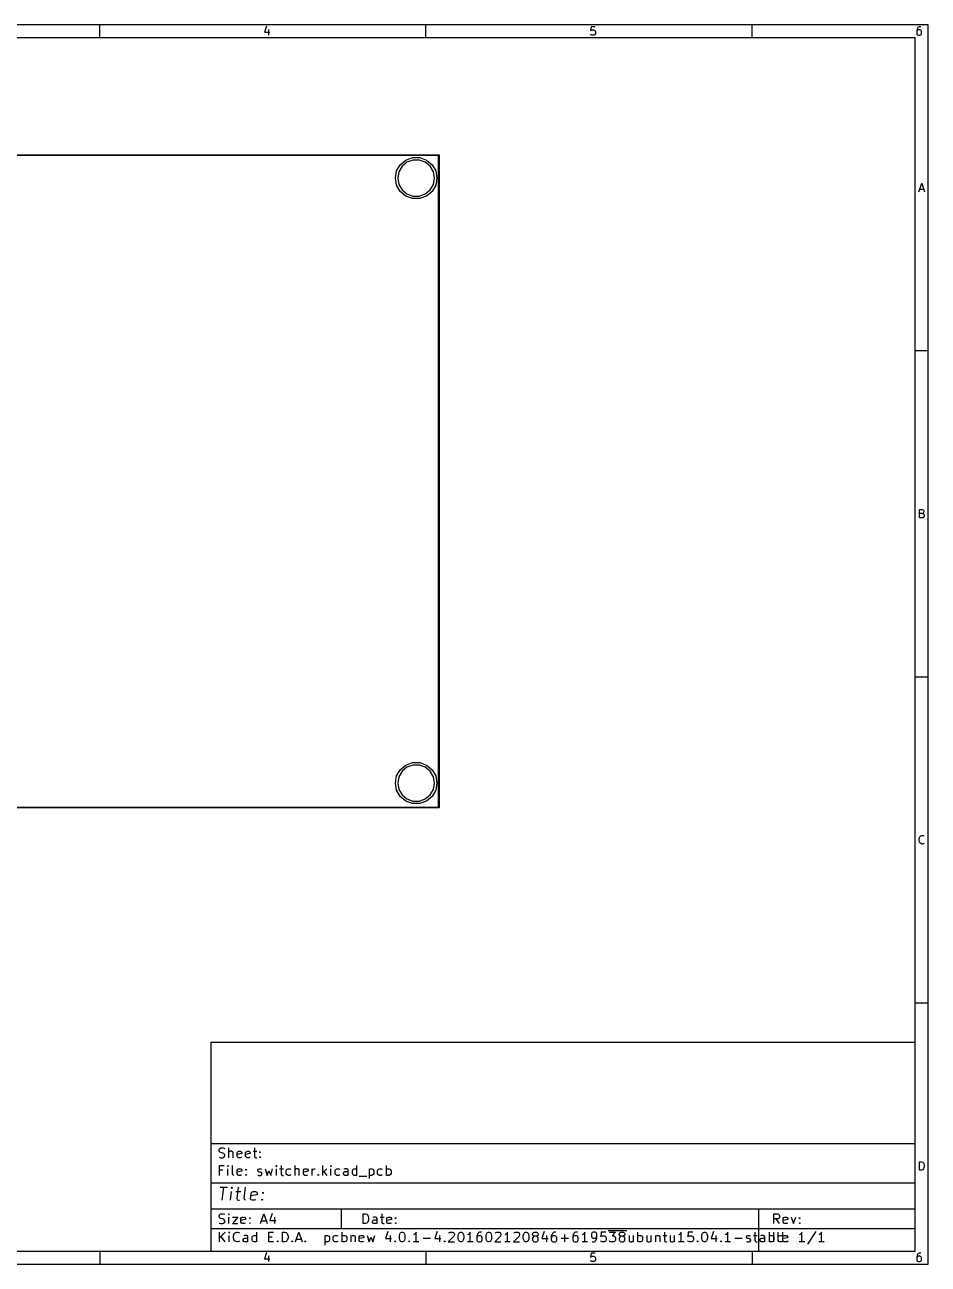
# Model space of a CAD drawing. Extents: x 10 to 287, y -200 to -10.
# Drawn here: x 148.5 to 287, y -200 to -10 of the extents above; entities that cross this region are included whole.
import ezdxf

# ---------------------------------------------------------------- set-up
doc = ezdxf.new("R2010")
doc.units = 0
doc.header["$MEASUREMENT"] = 0
doc.layers.add('BLACK', color=7, linetype='CONTINUOUS')

msp = doc.modelspace()

# ---------------------------------------------------------------- linework, layer by layer
at = {"layer": 'Black'}
for p, q in [((287.002, -10), (10, -10)), ((160, -12), (160, -10)), ((185.557, -10.2262), (185.248, -11.1548)), ((185.248, -11.1548), (186.052, -11.1548)), ((185.867, -10.7214), (185.867, -11.5881)), ((210, -12), (210, -10)), ((235.31, -10.2881), (235.248, -10.9071)), ((235.248, -10.9071), (235.31, -10.8452)), ((235.929, -10.2881), (235.31, -10.2881)), ((235.31, -10.8452), (235.433, -10.7833)), ((235.433, -10.7833), (235.743, -10.7833)), ((235.743, -10.7833), (235.867, -10.8452)), ((235.867, -10.8452), (235.929, -10.9071)), ((235.929, -10.9071), (235.99, -11.031)), ((235.99, -11.3405), (235.929, -11.4643)), ((235.99, -11.031), (235.99, -11.3405)), ((260, -12), (260, -10)), ((285.31, -10.5976), (285.248, -10.8452)), ((285.248, -10.8452), (285.248, -11.3405)), ((285.31, -10.9071), (285.248, -11.031)), ((285.248, -11.3405), (285.31, -11.4643)), ((285.433, -10.4119), (285.31, -10.5976)), ((285.371, -10.8452), (285.31, -10.9071)), ((285.495, -10.7833), (285.371, -10.8452)), ((285.495, -10.35), (285.433, -10.4119)), ((285.619, -10.2881), (285.495, -10.35)), ((285.743, -10.7833), (285.495, -10.7833)), ((285.867, -10.2881), (285.619, -10.2881)), ((285.867, -10.8452), (285.743, -10.7833)), ((285.929, -10.9071), (285.867, -10.8452)), ((285.99, -11.031), (285.929, -10.9071)), ((285.929, -11.4643), (285.99, -11.3405)), ((285.99, -11.3405), (285.99, -11.031)), ((287.002, -200.007), (287.002, -10)), ((285.002, -12), (12, -12)), ((235.31, -11.5262), (235.248, -11.4643)), ((235.433, -11.5881), (235.31, -11.5262)), ((235.743, -11.5881), (235.433, -11.5881)), ((235.867, -11.5262), (235.743, -11.5881)), ((235.929, -11.4643), (235.867, -11.5262)), ((285.002, -198.007), (285.002, -12)), ((285.31, -11.4643), (285.371, -11.5262)), ((285.371, -11.5262), (285.495, -11.5881)), ((285.495, -11.5881), (285.743, -11.5881)), ((285.743, -11.5881), (285.867, -11.5262)), ((285.867, -11.5262), (285.929, -11.4643)), ((74.5, -29.95), (212, -29.95)), ((211.95, -30.05), (74.55, -30.05)), ((206.905, -30.7369), (207.946, -30.358)), ((207.946, -30.358), (209.054, -30.358)), ((209.054, -30.358), (210.095, -30.7369)), ((211.95, -129.95), (211.95, -30.05)), ((212, -29.95), (212.004, -29.9508)), ((212.004, -29.9508), (212.009, -29.9508)), ((212.009, -29.9508), (212.013, -29.9523)), ((212.013, -29.9523), (212.017, -29.953)), ((212.017, -29.953), (212.021, -29.9552)), ((212.021, -29.9552), (212.025, -29.9567)), ((212.025, -29.9567), (212.028, -29.9595)), ((212.028, -29.9595), (212.032, -29.9617)), ((212.032, -29.9617), (212.035, -29.965)), ((212.035, -29.965), (212.038, -29.9679)), ((212.038, -29.9679), (212.04, -29.9716)), ((212.04, -29.9716), (212.043, -29.975)), ((212.043, -29.975), (212.045, -29.9791)), ((212.045, -29.9791), (212.047, -29.9829)), ((212.047, -29.9829), (212.048, -29.9872)), ((212.048, -29.9872), (212.049, -29.9913)), ((212.049, -29.9913), (212.049, -29.9957)), ((212.049, -29.9957), (212.05, -30)), ((212.05, -30), (212.05, -130)), ((205.502, -32.4088), (206.056, -31.4492)), ((206.348, -31.6941), (205.86, -32.5391)), ((206.056, -31.4492), (206.905, -30.7369)), ((207.095, -31.0669), (206.348, -31.6941)), ((208.012, -30.7332), (207.095, -31.0669)), ((208.988, -30.7332), (208.012, -30.7332)), ((209.905, -31.0669), (208.988, -30.7332)), ((210.652, -31.6941), (209.905, -31.0669)), ((210.095, -30.7369), (210.944, -31.4492)), ((211.14, -32.5391), (210.652, -31.6941)), ((210.944, -31.4492), (211.498, -32.4088)), ((205.309, -33.5), (205.502, -32.4088)), ((205.502, -34.5912), (205.309, -33.5)), ((205.86, -32.5391), (205.69, -33.5)), ((205.69, -33.5), (205.86, -34.4609)), ((211.309, -33.5), (211.14, -32.5391)), ((211.14, -34.4609), (211.309, -33.5)), ((211.498, -32.4088), (211.69, -33.5)), ((211.69, -33.5), (211.498, -34.5912)), ((206.056, -35.5508), (205.502, -34.5912)), ((205.86, -34.4609), (206.348, -35.3059)), ((206.905, -36.2631), (206.056, -35.5508)), ((206.348, -35.3059), (207.095, -35.9331)), ((207.095, -35.9331), (208.012, -36.2668)), ((208.988, -36.2668), (209.905, -35.9331)), ((209.905, -35.9331), (210.652, -35.3059)), ((210.944, -35.5508), (210.095, -36.2631)), ((210.652, -35.3059), (211.14, -34.4609)), ((211.498, -34.5912), (210.944, -35.5508)), ((285.569, -35.5881), (286.002, -34.2881)), ((285.693, -35.2167), (286.312, -35.2167)), ((286.002, -34.2881), (286.436, -35.5881)), ((207.946, -36.642), (206.905, -36.2631)), ((209.054, -36.642), (207.946, -36.642)), ((208.012, -36.2668), (208.988, -36.2668)), ((210.095, -36.2631), (209.054, -36.642)), ((287.002, -60), (285.002, -60)), ((285.662, -85.5881), (285.662, -84.2881)), ((285.662, -84.2881), (286.095, -84.2881)), ((286.095, -84.9071), (285.662, -84.9071)), ((286.095, -84.2881), (286.219, -84.35)), ((286.219, -84.8452), (286.095, -84.9071)), ((286.095, -84.9071), (286.281, -84.969)), ((286.219, -84.35), (286.281, -84.4119)), ((286.281, -84.7833), (286.219, -84.8452)), ((286.281, -84.4119), (286.343, -84.5357)), ((286.343, -84.6595), (286.281, -84.7833)), ((286.281, -84.969), (286.343, -85.031)), ((286.343, -85.4643), (286.281, -85.5262)), ((286.343, -84.5357), (286.343, -84.6595)), ((286.343, -85.031), (286.405, -85.1548)), ((286.405, -85.3405), (286.343, -85.4643)), ((286.405, -85.1548), (286.405, -85.3405)), ((286.157, -85.5881), (285.662, -85.5881)), ((286.281, -85.5262), (286.157, -85.5881)), ((287.002, -110), (285.002, -110)), ((206.056, -124.199), (206.905, -123.487)), ((206.905, -123.487), (207.946, -123.108)), ((208.012, -123.483), (207.095, -123.817)), ((207.946, -123.108), (209.054, -123.108)), ((208.988, -123.483), (208.012, -123.483)), ((209.905, -123.817), (208.988, -123.483)), ((209.054, -123.108), (210.095, -123.487)), ((210.095, -123.487), (210.944, -124.199)), ((205.309, -126.25), (205.502, -125.159)), ((205.502, -125.159), (206.056, -124.199)), ((205.86, -125.289), (205.69, -126.25)), ((206.348, -124.444), (205.86, -125.289)), ((207.095, -123.817), (206.348, -124.444)), ((210.652, -124.444), (209.905, -123.817)), ((211.14, -125.289), (210.652, -124.444)), ((210.944, -124.199), (211.498, -125.159)), ((211.309, -126.25), (211.14, -125.289)), ((211.498, -125.159), (211.69, -126.25)), ((205.502, -127.341), (205.309, -126.25)), ((205.69, -126.25), (205.86, -127.211)), ((205.86, -127.211), (206.348, -128.056)), ((210.652, -128.056), (211.14, -127.211)), ((211.14, -127.211), (211.309, -126.25)), ((211.69, -126.25), (211.498, -127.341)), ((206.056, -128.301), (205.502, -127.341)), ((206.905, -129.013), (206.056, -128.301)), ((206.348, -128.056), (207.095, -128.683)), ((207.946, -129.392), (206.905, -129.013)), ((207.095, -128.683), (208.012, -129.017)), ((208.012, -129.017), (208.988, -129.017)), ((208.988, -129.017), (209.905, -128.683)), ((210.095, -129.013), (209.054, -129.392)), ((209.905, -128.683), (210.652, -128.056)), ((210.944, -128.301), (210.095, -129.013)), ((211.498, -127.341), (210.944, -128.301)), ((212, -130.05), (74.5, -130.05)), ((74.55, -129.95), (211.95, -129.95)), ((209.054, -129.392), (207.946, -129.392)), ((212.004, -130.049), (212, -130.05)), ((212.009, -130.049), (212.004, -130.049)), ((212.013, -130.048), (212.009, -130.049)), ((212.017, -130.047), (212.013, -130.048)), ((212.021, -130.045), (212.017, -130.047)), ((212.025, -130.043), (212.021, -130.045)), ((212.028, -130.04), (212.025, -130.043)), ((212.032, -130.038), (212.028, -130.04)), ((212.035, -130.035), (212.032, -130.038)), ((212.038, -130.032), (212.035, -130.035)), ((212.04, -130.028), (212.038, -130.032)), ((212.043, -130.025), (212.04, -130.028)), ((212.045, -130.021), (212.043, -130.025)), ((212.047, -130.017), (212.045, -130.021)), ((212.048, -130.013), (212.047, -130.017)), ((212.049, -130.009), (212.048, -130.013)), ((212.05, -130), (212.049, -130.004)), ((212.049, -130.004), (212.049, -130.009)), ((285.6, -134.845), (285.662, -134.598)), ((285.6, -135.031), (285.6, -134.845)), ((285.662, -134.598), (285.724, -134.474)), ((285.724, -134.474), (285.847, -134.35)), ((285.847, -134.35), (286.033, -134.288)), ((286.033, -134.288), (286.157, -134.288)), ((286.157, -134.288), (286.343, -134.35)), ((286.343, -134.35), (286.405, -134.412)), ((285.662, -135.279), (285.6, -135.031)), ((285.724, -135.402), (285.662, -135.279)), ((285.847, -135.526), (285.724, -135.402)), ((286.033, -135.588), (285.847, -135.526)), ((286.157, -135.588), (286.033, -135.588)), ((286.343, -135.526), (286.157, -135.588)), ((286.405, -135.464), (286.343, -135.526)), ((287.002, -160), (285.002, -160)), ((177.002, -166.007), (177.002, -198.007)), ((285.002, -166.007), (177.002, -166.007)), ((285.002, -198.007), (285.002, -166.007)), ((177.002, -181.507), (285.002, -181.507)), ((178.288, -182.471), (178.359, -182.329)), ((178.359, -182.329), (178.431, -182.257)), ((178.431, -182.257), (178.574, -182.186)), ((178.574, -182.186), (178.931, -182.186)), ((178.931, -182.186), (179.145, -182.257)), ((179.788, -183.686), (179.788, -182.186)), ((183.716, -182.186), (183.716, -183.471)), ((178.288, -182.614), (178.288, -182.471)), ((178.359, -182.757), (178.288, -182.614)), ((178.288, -183.614), (178.502, -183.686)), ((178.431, -182.829), (178.359, -182.757)), ((178.574, -182.9), (178.431, -182.829)), ((178.502, -183.686), (178.859, -183.686)), ((178.859, -182.971), (178.574, -182.9)), ((179.002, -183.043), (178.859, -182.971)), ((178.859, -183.686), (179.002, -183.614)), ((179.074, -183.114), (179.002, -183.043)), ((179.002, -183.614), (179.074, -183.543)), ((179.145, -183.257), (179.074, -183.114)), ((179.074, -183.543), (179.145, -183.4)), ((179.145, -183.4), (179.145, -183.257)), ((179.859, -182.757), (179.788, -182.829)), ((180.002, -182.686), (179.859, -182.757)), ((180.216, -182.686), (180.002, -182.686)), ((180.359, -182.757), (180.216, -182.686)), ((180.431, -182.9), (180.359, -182.757)), ((180.431, -183.686), (180.431, -182.9)), ((181.074, -182.9), (181.145, -182.757)), ((181.074, -183.471), (181.074, -182.9)), ((181.788, -183.043), (181.074, -183.186)), ((181.145, -183.614), (181.074, -183.471)), ((181.145, -182.757), (181.288, -182.686)), ((181.288, -183.686), (181.145, -183.614)), ((181.288, -182.686), (181.574, -182.686)), ((181.574, -183.686), (181.288, -183.686)), ((181.574, -182.686), (181.716, -182.757)), ((181.716, -183.614), (181.574, -183.686)), ((181.716, -182.757), (181.788, -182.9)), ((181.788, -182.9), (181.788, -183.043)), ((182.359, -182.9), (182.431, -182.757)), ((182.359, -183.471), (182.359, -182.9)), ((183.074, -183.043), (182.359, -183.186)), ((182.431, -183.614), (182.359, -183.471)), ((182.431, -182.757), (182.574, -182.686)), ((182.574, -183.686), (182.431, -183.614)), ((182.574, -182.686), (182.859, -182.686)), ((182.859, -183.686), (182.574, -183.686)), ((182.859, -182.686), (183.002, -182.757)), ((183.002, -183.614), (182.859, -183.686)), ((183.002, -182.757), (183.074, -182.9)), ((183.074, -182.9), (183.074, -183.043)), ((183.502, -182.686), (184.074, -182.686)), ((183.716, -183.471), (183.788, -183.614)), ((183.788, -183.614), (183.931, -183.686)), ((183.931, -183.686), (184.074, -183.686)), ((184.502, -182.829), (184.574, -182.757)), ((184.574, -182.9), (184.502, -182.829)), ((184.502, -183.614), (184.574, -183.543)), ((184.574, -183.686), (184.502, -183.614)), ((184.574, -182.757), (184.645, -182.829)), ((184.574, -182.757), (184.574, -182.9)), ((184.645, -182.829), (184.574, -182.9)), ((184.574, -183.543), (184.645, -183.614)), ((184.574, -183.543), (184.574, -183.686)), ((184.645, -183.614), (184.574, -183.686)), ((285.662, -185.588), (285.662, -184.288)), ((285.662, -184.288), (285.971, -184.288)), ((285.971, -184.288), (286.157, -184.35)), ((178.359, -186.386), (178.359, -184.886)), ((178.359, -184.886), (179.074, -184.886)), ((178.859, -185.6), (178.359, -185.6)), ((179.645, -184.886), (179.574, -184.957)), ((179.574, -184.957), (179.645, -185.029)), ((179.716, -184.957), (179.645, -184.886)), ((179.645, -184.886), (179.645, -185.029)), ((179.645, -185.029), (179.716, -184.957)), ((179.645, -186.386), (179.645, -185.386)), ((180.359, -186.171), (180.359, -184.886)), ((180.431, -186.314), (180.359, -186.171)), ((181.074, -185.6), (181.145, -185.457)), ((181.074, -186.171), (181.074, -185.6)), ((181.788, -185.743), (181.074, -185.886)), ((181.145, -186.314), (181.074, -186.171)), ((181.145, -185.457), (181.288, -185.386)), ((181.288, -185.386), (181.574, -185.386)), ((181.574, -185.386), (181.716, -185.457)), ((181.716, -185.457), (181.788, -185.6)), ((181.788, -185.6), (181.788, -185.743)), ((182.359, -185.529), (182.431, -185.457)), ((182.431, -185.6), (182.359, -185.529)), ((182.431, -185.457), (182.502, -185.529)), ((182.431, -185.457), (182.431, -185.6)), ((182.502, -185.529), (182.431, -185.6)), ((184.216, -185.6), (184.288, -185.457)), ((184.216, -185.671), (184.216, -185.6)), ((184.288, -185.814), (184.216, -185.671)), ((184.288, -185.457), (184.431, -185.386)), ((184.431, -185.886), (184.288, -185.814)), ((184.431, -185.386), (184.645, -185.386)), ((184.645, -185.886), (184.431, -185.886)), ((184.645, -185.386), (184.788, -185.457)), ((184.788, -185.957), (184.645, -185.886)), ((184.859, -186.1), (184.788, -185.957)), ((184.788, -186.314), (184.859, -186.171)), ((184.859, -186.171), (184.859, -186.1)), ((185.359, -185.386), (185.645, -186.386)), ((185.645, -186.386), (185.931, -185.671)), ((185.931, -185.671), (186.216, -186.386)), ((186.216, -186.386), (186.502, -185.386)), ((187.074, -184.886), (187.002, -184.957)), ((187.002, -184.957), (187.074, -185.029)), ((187.145, -184.957), (187.074, -184.886)), ((187.074, -184.886), (187.074, -185.029)), ((187.074, -185.029), (187.145, -184.957)), ((187.074, -186.386), (187.074, -185.386)), ((187.574, -185.386), (188.145, -185.386)), ((187.788, -184.886), (187.788, -186.171)), ((187.788, -186.171), (187.859, -186.314)), ((188.574, -185.671), (188.645, -185.529)), ((188.574, -186.1), (188.574, -185.671)), ((188.645, -186.243), (188.574, -186.1)), ((188.645, -185.529), (188.716, -185.457)), ((188.716, -185.457), (188.859, -185.386)), ((188.859, -185.386), (189.145, -185.386)), ((189.145, -185.386), (189.288, -185.457)), ((189.931, -186.386), (189.931, -184.886)), ((190.002, -185.457), (189.931, -185.529)), ((190.145, -185.386), (190.002, -185.457)), ((190.359, -185.386), (190.145, -185.386)), ((190.502, -185.457), (190.359, -185.386)), ((190.574, -185.6), (190.502, -185.457)), ((190.574, -186.386), (190.574, -185.6)), ((191.216, -185.6), (191.288, -185.457)), ((191.216, -186.171), (191.216, -185.6)), ((191.931, -185.743), (191.216, -185.886)), ((191.288, -186.314), (191.216, -186.171)), ((191.288, -185.457), (191.431, -185.386)), ((191.431, -185.386), (191.716, -185.386)), ((191.716, -185.386), (191.859, -185.457)), ((191.859, -185.457), (191.931, -185.6)), ((191.931, -185.6), (191.931, -185.743)), ((192.574, -186.386), (192.574, -185.386)), ((192.574, -185.671), (192.645, -185.529)), ((192.645, -185.529), (192.716, -185.457)), ((192.716, -185.457), (192.859, -185.386)), ((192.859, -185.386), (193.002, -185.386)), ((194.216, -186.386), (194.216, -184.886)), ((194.788, -185.386), (194.216, -185.957)), ((194.359, -185.814), (194.788, -186.386)), ((195.431, -184.886), (195.359, -184.957)), ((195.359, -184.957), (195.431, -185.029)), ((195.502, -184.957), (195.431, -184.886)), ((195.431, -184.886), (195.431, -185.029)), ((195.431, -185.029), (195.502, -184.957)), ((195.431, -186.386), (195.431, -185.386)), ((196.074, -185.671), (196.145, -185.529)), ((196.074, -186.1), (196.074, -185.671)), ((196.145, -186.243), (196.074, -186.1)), ((196.145, -185.529), (196.216, -185.457)), ((196.216, -185.457), (196.359, -185.386)), ((196.359, -185.386), (196.645, -185.386)), ((196.645, -185.386), (196.788, -185.457)), ((197.359, -186.029), (197.431, -185.886)), ((197.359, -186.171), (197.359, -186.029)), ((197.431, -186.314), (197.359, -186.171)), ((197.574, -185.386), (197.431, -185.457)), ((197.431, -185.886), (197.574, -185.814)), ((197.859, -185.386), (197.574, -185.386)), ((197.574, -185.814), (197.931, -185.814)), ((198.002, -185.457), (197.859, -185.386)), ((197.931, -185.814), (198.074, -185.743)), ((198.074, -185.6), (198.002, -185.457)), ((198.074, -186.386), (198.074, -185.6)), ((198.716, -185.671), (198.788, -185.529)), ((198.716, -186.1), (198.716, -185.671)), ((198.788, -186.243), (198.716, -186.1)), ((198.788, -185.529), (198.859, -185.457)), ((198.859, -185.457), (199.002, -185.386)), ((199.002, -185.386), (199.288, -185.386)), ((199.288, -185.386), (199.431, -185.457)), ((199.431, -186.386), (199.431, -184.886)), ((201.288, -185.386), (201.288, -186.886)), ((201.288, -185.457), (201.431, -185.386)), ((201.431, -185.386), (201.716, -185.386)), ((201.716, -185.386), (201.859, -185.457)), ((201.859, -185.457), (201.931, -185.529)), ((201.931, -185.529), (202.002, -185.671)), ((202.002, -186.1), (201.931, -186.243)), ((202.002, -185.671), (202.002, -186.1)), ((202.574, -185.671), (202.645, -185.529)), ((202.574, -186.1), (202.574, -185.671)), ((202.645, -186.243), (202.574, -186.1)), ((202.645, -185.529), (202.716, -185.457)), ((202.716, -185.457), (202.859, -185.386)), ((202.859, -185.386), (203.145, -185.386)), ((203.145, -185.386), (203.288, -185.457)), ((203.931, -186.386), (203.931, -184.886)), ((203.931, -185.457), (204.074, -185.386)), ((204.074, -185.386), (204.359, -185.386)), ((204.359, -185.386), (204.502, -185.457)), ((204.502, -185.457), (204.574, -185.529)), ((204.574, -185.529), (204.645, -185.671)), ((204.645, -186.1), (204.574, -186.243)), ((204.645, -185.671), (204.645, -186.1)), ((285.971, -185.588), (285.662, -185.588)), ((286.157, -185.526), (285.971, -185.588)), ((286.157, -184.35), (286.281, -184.474)), ((286.281, -185.402), (286.157, -185.526)), ((286.281, -184.474), (286.343, -184.598)), ((286.343, -185.279), (286.281, -185.402)), ((286.343, -184.598), (286.405, -184.845)), ((286.405, -185.031), (286.343, -185.279)), ((286.405, -184.845), (286.405, -185.031)), ((177.002, -187.507), (285.002, -187.507)), ((180.574, -186.386), (180.431, -186.314)), ((181.288, -186.386), (181.145, -186.314)), ((181.574, -186.386), (181.288, -186.386)), ((181.716, -186.314), (181.574, -186.386)), ((182.359, -186.314), (182.431, -186.243)), ((182.431, -186.386), (182.359, -186.314)), ((182.431, -186.243), (182.502, -186.314)), ((182.431, -186.243), (182.431, -186.386)), ((182.502, -186.314), (182.431, -186.386)), ((184.216, -186.314), (184.359, -186.386)), ((184.359, -186.386), (184.645, -186.386)), ((184.645, -186.386), (184.788, -186.314)), ((187.859, -186.314), (188.002, -186.386)), ((188.002, -186.386), (188.145, -186.386)), ((188.716, -186.314), (188.645, -186.243)), ((188.859, -186.386), (188.716, -186.314)), ((189.145, -186.386), (188.859, -186.386)), ((189.288, -186.314), (189.145, -186.386)), ((191.431, -186.386), (191.288, -186.314)), ((191.716, -186.386), (191.431, -186.386)), ((191.859, -186.314), (191.716, -186.386)), ((193.431, -186.314), (193.502, -186.243)), ((193.502, -186.386), (193.431, -186.314)), ((193.502, -186.243), (193.574, -186.314)), ((193.502, -186.243), (193.502, -186.386)), ((193.574, -186.314), (193.502, -186.386)), ((196.216, -186.314), (196.145, -186.243)), ((196.359, -186.386), (196.216, -186.314)), ((196.645, -186.386), (196.359, -186.386)), ((196.788, -186.314), (196.645, -186.386)), ((197.574, -186.386), (197.431, -186.314)), ((197.931, -186.386), (197.574, -186.386)), ((198.074, -186.314), (197.931, -186.386)), ((198.859, -186.314), (198.788, -186.243)), ((199.002, -186.386), (198.859, -186.314)), ((199.288, -186.386), (199.002, -186.386)), ((199.431, -186.314), (199.288, -186.386)), ((199.788, -186.529), (200.931, -186.529)), ((201.431, -186.386), (201.288, -186.314)), ((201.716, -186.386), (201.431, -186.386)), ((201.859, -186.314), (201.716, -186.386)), ((201.931, -186.243), (201.859, -186.314)), ((202.716, -186.314), (202.645, -186.243)), ((202.859, -186.386), (202.716, -186.314)), ((203.145, -186.386), (202.859, -186.386)), ((203.288, -186.314), (203.145, -186.386)), ((204.074, -186.386), (203.931, -186.314)), ((204.359, -186.386), (204.074, -186.386)), ((204.502, -186.314), (204.359, -186.386)), ((204.574, -186.243), (204.502, -186.314)), ((178.455, -188.212), (179.597, -188.212)), ((178.776, -190.212), (179.026, -188.212)), ((180.014, -190.212), (180.181, -188.879)), ((180.264, -188.212), (180.157, -188.307)), ((180.157, -188.307), (180.24, -188.402)), ((180.264, -188.212), (180.24, -188.402)), ((180.24, -188.402), (180.347, -188.307)), ((180.347, -188.307), (180.264, -188.212)), ((180.847, -188.879), (181.609, -188.879)), ((181.216, -188.212), (181.002, -189.926)), ((181.002, -189.926), (181.074, -190.117)), ((182.145, -189.926), (182.359, -188.212)), ((182.216, -190.117), (182.145, -189.926)), ((183.097, -189.926), (183.193, -189.164)), ((183.169, -190.117), (183.097, -189.926)), ((184.121, -189.355), (183.145, -189.545)), ((183.193, -189.164), (183.312, -188.974)), ((183.312, -188.974), (183.514, -188.879)), ((183.514, -188.879), (183.895, -188.879)), ((183.895, -188.879), (184.074, -188.974)), ((184.074, -188.974), (184.145, -189.164)), ((184.145, -189.164), (184.121, -189.355)), ((184.919, -189.069), (185.026, -188.974)), ((185.002, -189.164), (184.919, -189.069)), ((185.026, -188.974), (185.002, -189.164)), ((185.109, -189.069), (185.002, -189.164)), ((185.026, -188.974), (185.109, -189.069)), ((177.002, -191.507), (285.002, -191.507)), ((181.074, -190.117), (181.252, -190.212)), ((181.252, -190.212), (181.443, -190.212)), ((182.395, -190.212), (182.216, -190.117)), ((183.347, -190.212), (183.169, -190.117)), ((183.728, -190.212), (183.347, -190.212)), ((183.931, -190.117), (183.728, -190.212)), ((184.788, -190.117), (184.895, -190.021)), ((184.871, -190.212), (184.788, -190.117)), ((184.895, -190.021), (184.871, -190.212)), ((184.978, -190.117), (184.871, -190.212)), ((184.895, -190.021), (184.978, -190.117)), ((197.002, -191.507), (197.002, -194.507)), ((261.002, -191.507), (261.002, -198.007)), ((178.288, -192.571), (178.359, -192.429)), ((178.288, -192.714), (178.288, -192.571)), ((178.359, -192.857), (178.288, -192.714)), ((178.288, -193.714), (178.502, -193.786)), ((178.359, -192.429), (178.431, -192.357)), ((178.431, -192.929), (178.359, -192.857)), ((178.431, -192.357), (178.574, -192.286)), ((178.574, -193), (178.431, -192.929)), ((178.502, -193.786), (178.859, -193.786)), ((178.574, -192.286), (178.931, -192.286)), ((178.859, -193.071), (178.574, -193)), ((179.002, -193.143), (178.859, -193.071)), ((178.859, -193.786), (179.002, -193.714)), ((178.931, -192.286), (179.145, -192.357)), ((179.074, -193.214), (179.002, -193.143)), ((179.002, -193.714), (179.074, -193.643)), ((179.145, -193.357), (179.074, -193.214)), ((179.074, -193.643), (179.145, -193.5)), ((179.145, -193.5), (179.145, -193.357)), ((179.788, -192.286), (179.716, -192.357)), ((179.716, -192.357), (179.788, -192.429)), ((179.859, -192.357), (179.788, -192.286)), ((179.788, -192.286), (179.788, -192.429)), ((179.788, -192.429), (179.859, -192.357)), ((179.788, -193.786), (179.788, -192.786)), ((180.359, -192.786), (181.145, -192.786)), ((181.145, -192.786), (180.359, -193.786)), ((180.359, -193.786), (181.145, -193.786)), ((181.645, -193), (181.716, -192.857)), ((181.645, -193.571), (181.645, -193)), ((182.359, -193.143), (181.645, -193.286)), ((181.716, -193.714), (181.645, -193.571)), ((181.716, -192.857), (181.859, -192.786)), ((181.859, -193.786), (181.716, -193.714)), ((181.859, -192.786), (182.145, -192.786)), ((182.145, -193.786), (181.859, -193.786)), ((182.145, -192.786), (182.288, -192.857)), ((182.288, -193.714), (182.145, -193.786)), ((182.288, -192.857), (182.359, -193)), ((182.359, -193), (182.359, -193.143)), ((182.931, -192.929), (183.002, -192.857)), ((183.002, -193), (182.931, -192.929)), ((182.931, -193.714), (183.002, -193.643)), ((183.002, -193.786), (182.931, -193.714)), ((183.002, -192.857), (183.074, -192.929)), ((183.002, -192.857), (183.002, -193)), ((183.074, -192.929), (183.002, -193)), ((183.002, -193.643), (183.074, -193.714)), ((183.002, -193.643), (183.002, -193.786)), ((183.074, -193.714), (183.002, -193.786)), ((184.645, -193.786), (185.145, -192.286)), ((184.788, -193.357), (185.502, -193.357)), ((185.145, -192.286), (185.645, -193.786)), ((186.431, -192.214), (186.074, -193.286)), ((186.074, -193.286), (187.002, -193.286)), ((186.788, -192.786), (186.788, -193.786)), ((200.359, -193.786), (200.359, -192.286)), ((200.359, -192.286), (200.716, -192.286)), ((200.716, -193.786), (200.359, -193.786)), ((200.716, -192.286), (200.931, -192.357)), ((200.931, -193.714), (200.716, -193.786)), ((200.931, -192.357), (201.074, -192.5)), ((201.074, -193.571), (200.931, -193.714)), ((201.074, -192.5), (201.145, -192.643)), ((201.145, -193.429), (201.074, -193.571)), ((201.145, -192.643), (201.216, -192.929)), ((201.216, -193.143), (201.145, -193.429)), ((201.216, -192.929), (201.216, -193.143)), ((201.788, -193.429), (201.859, -193.286)), ((201.788, -193.571), (201.788, -193.429)), ((201.859, -193.714), (201.788, -193.571)), ((202.002, -192.786), (201.859, -192.857)), ((201.859, -193.286), (202.002, -193.214)), ((202.002, -193.786), (201.859, -193.714)), ((202.288, -192.786), (202.002, -192.786)), ((202.002, -193.214), (202.359, -193.214)), ((202.359, -193.786), (202.002, -193.786)), ((202.431, -192.857), (202.288, -192.786)), ((202.359, -193.214), (202.502, -193.143)), ((202.502, -193.714), (202.359, -193.786)), ((202.502, -193), (202.431, -192.857)), ((202.502, -193.786), (202.502, -193)), ((203.002, -192.786), (203.574, -192.786)), ((203.216, -192.286), (203.216, -193.571)), ((203.216, -193.571), (203.288, -193.714)), ((203.288, -193.714), (203.431, -193.786)), ((203.431, -193.786), (203.574, -193.786)), ((204.002, -193), (204.074, -192.857)), ((204.002, -193.571), (204.002, -193)), ((204.716, -193.143), (204.002, -193.286)), ((204.074, -193.714), (204.002, -193.571)), ((204.074, -192.857), (204.216, -192.786)), ((204.216, -193.786), (204.074, -193.714)), ((204.216, -192.786), (204.502, -192.786)), ((204.502, -193.786), (204.216, -193.786)), ((204.502, -192.786), (204.645, -192.857)), ((204.645, -193.714), (204.502, -193.786)), ((204.645, -192.857), (204.716, -193)), ((204.716, -193), (204.716, -193.143)), ((205.288, -192.929), (205.359, -192.857)), ((205.359, -193), (205.288, -192.929)), ((205.288, -193.714), (205.359, -193.643)), ((205.359, -193.786), (205.288, -193.714)), ((205.359, -192.857), (205.431, -192.929)), ((205.359, -192.857), (205.359, -193)), ((205.431, -192.929), (205.359, -193)), ((205.359, -193.643), (205.431, -193.714)), ((205.359, -193.643), (205.359, -193.786)), ((205.431, -193.714), (205.359, -193.786)), ((263.359, -193.786), (263.359, -192.286)), ((263.359, -192.286), (263.931, -192.286)), ((263.931, -193.071), (263.359, -193.071)), ((264.216, -193.786), (263.716, -193.071)), ((263.931, -192.286), (264.074, -192.357)), ((264.074, -193), (263.931, -193.071)), ((264.074, -192.357), (264.145, -192.429)), ((264.145, -192.929), (264.074, -193)), ((264.145, -192.429), (264.216, -192.571)), ((264.216, -192.786), (264.145, -192.929)), ((264.216, -192.571), (264.216, -192.786)), ((264.788, -193), (264.859, -192.857)), ((264.788, -193.571), (264.788, -193)), ((265.502, -193.143), (264.788, -193.286)), ((264.859, -193.714), (264.788, -193.571)), ((264.859, -192.857), (265.002, -192.786)), ((265.002, -193.786), (264.859, -193.714)), ((265.002, -192.786), (265.288, -192.786)), ((265.288, -193.786), (265.002, -193.786)), ((265.288, -192.786), (265.431, -192.857)), ((265.431, -193.714), (265.288, -193.786)), ((265.431, -192.857), (265.502, -193)), ((265.502, -193), (265.502, -193.143)), ((266.002, -192.786), (266.359, -193.786)), ((266.359, -193.786), (266.716, -192.786)), ((267.216, -192.929), (267.288, -192.857)), ((267.288, -193), (267.216, -192.929)), ((267.216, -193.714), (267.288, -193.643)), ((267.288, -193.786), (267.216, -193.714)), ((267.288, -192.857), (267.359, -192.929)), ((267.288, -192.857), (267.288, -193)), ((267.359, -192.929), (267.288, -193)), ((267.288, -193.643), (267.359, -193.714)), ((267.288, -193.643), (267.288, -193.786)), ((267.359, -193.714), (267.288, -193.786)), ((177.002, -194.507), (285.002, -194.507)), ((178.359, -196.586), (178.359, -195.086)), ((179.216, -195.086), (178.359, -195.943)), ((179.859, -195.086), (179.788, -195.157)), ((179.788, -195.157), (179.859, -195.229)), ((179.931, -195.157), (179.859, -195.086)), ((179.859, -195.086), (179.859, -195.229)), ((179.859, -195.229), (179.931, -195.157)), ((179.859, -196.586), (179.859, -195.586)), ((180.502, -195.729), (180.574, -195.443)), ((180.574, -195.443), (180.645, -195.3)), ((180.645, -195.3), (180.788, -195.157)), ((180.788, -195.157), (181.002, -195.086)), ((181.002, -195.086), (181.145, -195.086)), ((181.145, -195.086), (181.359, -195.157)), ((181.359, -195.157), (181.431, -195.229)), ((182.216, -195.586), (182.074, -195.657)), ((182.502, -195.586), (182.216, -195.586)), ((182.645, -195.657), (182.502, -195.586)), ((182.716, -195.8), (182.645, -195.657)), ((183.431, -195.729), (183.502, -195.657)), ((183.502, -195.657), (183.645, -195.586)), ((183.645, -195.586), (183.931, -195.586)), ((183.931, -195.586), (184.074, -195.657)), ((184.074, -196.586), (184.074, -195.086)), ((185.931, -196.586), (185.931, -195.086)), ((185.931, -195.086), (186.645, -195.086)), ((188.002, -196.586), (188.002, -195.086)), ((188.002, -195.086), (188.359, -195.086)), ((188.359, -195.086), (188.574, -195.157)), ((188.574, -195.157), (188.716, -195.3)), ((188.716, -195.3), (188.788, -195.443)), ((188.788, -195.443), (188.859, -195.729)), ((190.002, -196.586), (190.502, -195.086)), ((190.502, -195.086), (191.002, -196.586)), ((194.502, -195.586), (194.502, -197.086)), ((194.502, -195.657), (194.645, -195.586)), ((194.645, -195.586), (194.931, -195.586)), ((194.931, -195.586), (195.074, -195.657)), ((195.074, -195.657), (195.145, -195.729)), ((195.859, -195.729), (195.931, -195.657)), ((195.931, -195.657), (196.074, -195.586)), ((196.074, -195.586), (196.359, -195.586)), ((196.359, -195.586), (196.502, -195.657)), ((197.145, -196.586), (197.145, -195.086)), ((197.145, -195.657), (197.288, -195.586)), ((197.288, -195.586), (197.574, -195.586)), ((197.574, -195.586), (197.716, -195.657)), ((197.716, -195.657), (197.788, -195.729)), ((198.502, -195.586), (198.502, -196.586)), ((198.502, -195.729), (198.574, -195.657)), ((198.574, -195.657), (198.716, -195.586)), ((198.716, -195.586), (198.931, -195.586)), ((198.931, -195.586), (199.074, -195.657)), ((199.074, -195.657), (199.145, -195.8)), ((199.788, -195.8), (199.859, -195.657)), ((199.859, -195.657), (200.002, -195.586)), ((200.002, -195.586), (200.288, -195.586)), ((200.288, -195.586), (200.431, -195.657)), ((200.431, -195.657), (200.502, -195.8)), ((201.002, -195.586), (201.288, -196.586)), ((201.859, -196.586), (202.145, -195.586)), ((204.145, -195.014), (203.788, -196.086)), ((204.502, -195.586), (204.502, -196.586)), ((205.931, -195.657), (206.002, -195.371)), ((205.931, -196.014), (205.931, -195.657)), ((206.002, -195.371), (206.074, -195.229)), ((206.074, -195.229), (206.145, -195.157)), ((206.145, -195.157), (206.288, -195.086)), ((206.288, -195.086), (206.431, -195.086)), ((206.431, -195.086), (206.574, -195.157)), ((206.574, -195.157), (206.645, -195.229)), ((206.645, -195.229), (206.716, -195.371)), ((206.716, -195.371), (206.788, -195.657)), ((206.788, -195.657), (206.788, -196.014)), ((208.216, -195.443), (208.074, -195.514)), ((208.359, -195.3), (208.216, -195.443)), ((208.502, -195.086), (208.359, -195.3)), ((208.502, -196.586), (208.502, -195.086)), ((211.716, -195.014), (211.359, -196.086)), ((212.074, -195.586), (212.074, -196.586)), ((213.502, -195.229), (213.574, -195.157)), ((213.574, -195.157), (213.716, -195.086)), ((213.716, -195.086), (214.074, -195.086)), ((214.074, -195.086), (214.216, -195.157)), ((214.216, -195.157), (214.288, -195.229)), ((214.288, -195.229), (214.359, -195.371)), ((214.359, -195.514), (214.288, -195.729)), ((214.359, -195.371), (214.359, -195.514)), ((214.931, -195.657), (215.002, -195.371)), ((214.931, -196.014), (214.931, -195.657)), ((215.002, -195.371), (215.074, -195.229)), ((215.074, -195.229), (215.145, -195.157)), ((215.145, -195.157), (215.288, -195.086)), ((215.288, -195.086), (215.431, -195.086)), ((215.431, -195.086), (215.574, -195.157)), ((215.574, -195.157), (215.645, -195.229)), ((215.645, -195.229), (215.716, -195.371)), ((215.716, -195.371), (215.788, -195.657)), ((215.788, -195.657), (215.788, -196.014)), ((216.502, -195.443), (216.359, -195.514)), ((216.645, -195.3), (216.502, -195.443)), ((216.788, -195.086), (216.645, -195.3)), ((216.788, -196.586), (216.788, -195.086)), ((217.859, -195.443), (217.788, -195.729)), ((218.002, -195.229), (217.859, -195.443)), ((218.074, -195.657), (217.931, -195.729)), ((218.074, -195.157), (218.002, -195.229)), ((218.216, -195.086), (218.074, -195.157)), ((218.359, -195.657), (218.074, -195.657)), ((218.502, -195.086), (218.216, -195.086)), ((218.502, -195.729), (218.359, -195.657)), ((219.216, -195.657), (219.288, -195.371)), ((219.216, -196.014), (219.216, -195.657)), ((219.288, -195.371), (219.359, -195.229)), ((219.359, -195.229), (219.431, -195.157)), ((219.431, -195.157), (219.574, -195.086)), ((219.574, -195.086), (219.716, -195.086)), ((219.716, -195.086), (219.859, -195.157)), ((219.859, -195.157), (219.931, -195.229)), ((219.931, -195.229), (220.002, -195.371)), ((220.002, -195.371), (220.074, -195.657)), ((220.074, -195.657), (220.074, -196.014)), ((220.645, -195.229), (220.716, -195.157)), ((220.716, -195.157), (220.859, -195.086)), ((220.859, -195.086), (221.216, -195.086)), ((221.216, -195.086), (221.359, -195.157)), ((221.359, -195.157), (221.431, -195.229)), ((221.431, -195.229), (221.502, -195.371)), ((221.502, -195.514), (221.431, -195.729)), ((221.502, -195.371), (221.502, -195.514)), ((222.216, -195.443), (222.074, -195.514)), ((222.359, -195.3), (222.216, -195.443)), ((222.502, -195.086), (222.359, -195.3)), ((222.502, -196.586), (222.502, -195.086)), ((223.502, -195.229), (223.574, -195.157)), ((223.574, -195.157), (223.716, -195.086)), ((223.716, -195.086), (224.074, -195.086)), ((224.074, -195.086), (224.216, -195.157)), ((224.216, -195.157), (224.288, -195.229)), ((224.288, -195.229), (224.359, -195.371)), ((224.359, -195.514), (224.288, -195.729)), ((224.359, -195.371), (224.359, -195.514)), ((224.931, -195.657), (225.002, -195.371)), ((224.931, -196.014), (224.931, -195.657)), ((225.002, -195.371), (225.074, -195.229)), ((225.074, -195.229), (225.145, -195.157)), ((225.145, -195.157), (225.288, -195.086)), ((225.288, -195.086), (225.431, -195.086)), ((225.431, -195.086), (225.574, -195.157)), ((225.574, -195.157), (225.645, -195.229)), ((225.645, -195.229), (225.716, -195.371)), ((225.716, -195.371), (225.788, -195.657)), ((225.788, -195.657), (225.788, -196.014)), ((226.359, -195.371), (226.431, -195.229)), ((226.359, -195.443), (226.359, -195.371)), ((226.431, -195.586), (226.359, -195.443)), ((226.431, -195.229), (226.502, -195.157)), ((226.502, -195.657), (226.431, -195.586)), ((226.502, -195.157), (226.645, -195.086)), ((226.645, -195.729), (226.502, -195.657)), ((226.645, -195.086), (226.931, -195.086)), ((226.931, -195.086), (227.074, -195.157)), ((227.074, -195.657), (226.931, -195.729)), ((227.074, -195.157), (227.145, -195.229)), ((227.145, -195.586), (227.074, -195.657)), ((227.145, -195.229), (227.216, -195.371)), ((227.216, -195.443), (227.145, -195.586)), ((227.216, -195.371), (227.216, -195.443)), ((228.145, -195.014), (227.788, -196.086)), ((228.502, -195.586), (228.502, -196.586)), ((229.288, -195.443), (229.216, -195.729)), ((229.431, -195.229), (229.288, -195.443)), ((229.502, -195.657), (229.359, -195.729)), ((229.502, -195.157), (229.431, -195.229)), ((229.645, -195.086), (229.502, -195.157)), ((229.788, -195.657), (229.502, -195.657)), ((229.931, -195.086), (229.645, -195.086)), ((229.931, -195.729), (229.788, -195.657)), ((231.288, -196.586), (231.288, -195.443)), ((232.574, -195.443), (232.502, -195.729)), ((232.716, -195.229), (232.574, -195.443)), ((232.788, -195.657), (232.645, -195.729)), ((232.788, -195.157), (232.716, -195.229)), ((232.931, -195.086), (232.788, -195.157)), ((233.074, -195.657), (232.788, -195.657)), ((233.216, -195.086), (232.931, -195.086)), ((233.216, -195.729), (233.074, -195.657)), ((234.074, -195.443), (233.931, -195.514)), ((234.216, -195.3), (234.074, -195.443)), ((234.359, -195.086), (234.216, -195.3)), ((234.359, -196.586), (234.359, -195.086)), ((235.431, -195.229), (235.359, -195.371)), ((235.359, -195.371), (235.359, -195.729)), ((235.502, -195.157), (235.431, -195.229)), ((235.645, -195.086), (235.502, -195.157)), ((235.931, -195.086), (235.645, -195.086)), ((236.074, -195.157), (235.931, -195.086)), ((236.145, -195.229), (236.074, -195.157)), ((236.216, -195.371), (236.145, -195.229)), ((236.216, -195.943), (236.216, -195.371)), ((236.859, -195.086), (236.788, -195.8)), ((237.574, -195.086), (236.859, -195.086)), ((236.859, -195.729), (237.002, -195.657)), ((237.002, -195.657), (237.359, -195.657)), ((237.359, -195.657), (237.502, -195.729)), ((237.931, -194.827), (240.788, -194.827)), ((238.145, -195.086), (239.074, -195.086)), ((239.074, -195.086), (238.574, -195.657)), ((238.574, -195.657), (238.788, -195.657)), ((238.788, -195.657), (238.931, -195.729)), ((239.645, -195.371), (239.716, -195.229)), ((239.645, -195.443), (239.645, -195.371)), ((239.716, -195.586), (239.645, -195.443)), ((239.716, -195.229), (239.788, -195.157)), ((239.788, -195.657), (239.716, -195.586)), ((239.788, -195.157), (239.931, -195.086)), ((239.931, -195.729), (239.788, -195.657)), ((239.931, -195.086), (240.216, -195.086)), ((240.216, -195.086), (240.359, -195.157)), ((240.359, -195.657), (240.216, -195.729)), ((240.359, -195.157), (240.431, -195.229)), ((240.431, -195.586), (240.359, -195.657)), ((240.431, -195.229), (240.502, -195.371)), ((240.502, -195.443), (240.431, -195.586)), ((240.502, -195.371), (240.502, -195.443)), ((241.145, -195.586), (241.145, -196.371)), ((241.788, -195.586), (241.788, -196.586)), ((242.502, -196.586), (242.502, -195.086)), ((242.502, -195.657), (242.645, -195.586)), ((242.645, -195.586), (242.931, -195.586)), ((242.931, -195.586), (243.074, -195.657)), ((243.074, -195.657), (243.145, -195.729)), ((243.859, -195.586), (243.859, -196.371)), ((244.502, -195.586), (244.502, -196.586)), ((245.216, -195.586), (245.216, -196.586)), ((245.216, -195.729), (245.288, -195.657)), ((245.288, -195.657), (245.431, -195.586)), ((245.431, -195.586), (245.645, -195.586)), ((245.645, -195.586), (245.788, -195.657)), ((245.788, -195.657), (245.859, -195.8)), ((246.359, -195.586), (246.931, -195.586)), ((246.574, -195.086), (246.574, -196.371)), ((247.431, -195.586), (247.431, -196.371)), ((248.074, -195.586), (248.074, -196.586)), ((248.859, -195.443), (248.716, -195.514)), ((249.002, -195.3), (248.859, -195.443)), ((249.145, -195.086), (249.002, -195.3)), ((249.145, -196.586), (249.145, -195.086)), ((250.216, -195.086), (250.145, -195.8)), ((250.931, -195.086), (250.216, -195.086)), ((250.216, -195.729), (250.359, -195.657)), ((250.359, -195.657), (250.716, -195.657)), ((250.716, -195.657), (250.859, -195.729)), ((252.288, -195.657), (252.359, -195.371)), ((252.288, -196.014), (252.288, -195.657)), ((252.359, -195.371), (252.431, -195.229)), ((252.431, -195.229), (252.502, -195.157)), ((252.502, -195.157), (252.645, -195.086)), ((252.645, -195.086), (252.788, -195.086)), ((252.788, -195.086), (252.931, -195.157)), ((252.931, -195.157), (253.002, -195.229)), ((253.002, -195.229), (253.074, -195.371)), ((253.074, -195.371), (253.145, -195.657)), ((253.145, -195.657), (253.145, -196.014)), ((254.074, -195.014), (253.716, -196.086)), ((254.431, -195.586), (254.431, -196.586)), ((256.002, -195.443), (255.859, -195.514)), ((256.145, -195.3), (256.002, -195.443)), ((256.288, -195.086), (256.145, -195.3)), ((256.288, -196.586), (256.288, -195.086)), ((259.145, -195.8), (259.216, -195.657)), ((259.216, -195.657), (259.359, -195.586)), ((259.359, -195.586), (259.574, -195.586)), ((259.574, -195.586), (259.716, -195.657)), ((260.216, -195.586), (260.788, -195.586)), ((260.431, -195.086), (260.431, -196.371)), ((261.431, -195.586), (261.288, -195.657)), ((261.716, -195.586), (261.431, -195.586)), ((261.859, -195.657), (261.716, -195.586)), ((261.931, -195.8), (261.859, -195.657)), ((262.645, -196.586), (262.645, -195.086)), ((262.645, -195.657), (262.788, -195.586)), ((262.788, -195.586), (263.074, -195.586)), ((263.074, -195.586), (263.216, -195.657)), ((263.216, -195.657), (263.288, -195.729)), ((263.359, -196.586), (263.359, -195.086)), ((264.002, -196.371), (264.002, -195.086)), ((264.074, -195.729), (264.145, -195.657)), ((264.145, -195.657), (264.288, -195.586)), ((264.288, -195.586), (264.574, -195.586)), ((264.574, -195.586), (264.716, -195.657)), ((264.716, -196.586), (264.716, -195.086)), ((264.716, -195.8), (264.788, -195.657)), ((264.788, -195.657), (264.931, -195.586)), ((264.931, -195.586), (265.216, -195.586)), ((265.216, -195.586), (265.359, -195.657)), ((265.359, -195.657), (265.431, -195.8)), ((265.359, -195.729), (265.431, -195.657)), ((265.431, -195.657), (265.502, -195.729)), ((265.431, -195.657), (265.431, -195.8)), ((267.359, -195.443), (267.216, -195.514)), ((267.502, -195.3), (267.359, -195.443)), ((267.645, -195.086), (267.502, -195.3)), ((267.645, -196.586), (267.645, -195.086)), ((269.788, -195.014), (268.502, -196.943)), ((270.359, -195.443), (270.216, -195.514)), ((270.502, -195.3), (270.359, -195.443)), ((270.645, -195.086), (270.502, -195.3)), ((270.645, -196.586), (270.645, -195.086)), ((179.216, -196.586), (178.574, -195.729)), ((180.502, -195.943), (180.502, -195.729)), ((180.574, -196.229), (180.502, -195.943)), ((180.645, -196.371), (180.574, -196.229)), ((180.788, -196.514), (180.645, -196.371)), ((181.002, -196.586), (180.788, -196.514)), ((181.145, -196.586), (181.002, -196.586)), ((181.359, -196.514), (181.145, -196.586)), ((181.431, -196.443), (181.359, -196.514)), ((182.002, -196.229), (182.074, -196.086)), ((182.002, -196.371), (182.002, -196.229)), ((182.074, -196.514), (182.002, -196.371)), ((182.074, -196.086), (182.216, -196.014)), ((182.216, -196.586), (182.074, -196.514)), ((182.216, -196.014), (182.574, -196.014)), ((182.574, -196.586), (182.216, -196.586)), ((182.574, -196.014), (182.716, -195.943)), ((182.716, -196.514), (182.574, -196.586)), ((182.716, -196.586), (182.716, -195.8)), ((183.359, -195.871), (183.431, -195.729)), ((183.359, -196.3), (183.359, -195.871)), ((183.431, -196.443), (183.359, -196.3)), ((183.502, -196.514), (183.431, -196.443)), ((183.645, -196.586), (183.502, -196.514)), ((183.931, -196.586), (183.645, -196.586)), ((184.074, -196.514), (183.931, -196.586)), ((185.931, -195.8), (186.431, -195.8)), ((186.645, -196.586), (185.931, -196.586)), ((187.216, -196.514), (187.288, -196.443)), ((187.288, -196.586), (187.216, -196.514)), ((187.288, -196.443), (187.359, -196.514)), ((187.288, -196.443), (187.288, -196.586)), ((187.359, -196.514), (187.288, -196.586)), ((188.359, -196.586), (188.002, -196.586)), ((188.574, -196.514), (188.359, -196.586)), ((188.716, -196.371), (188.574, -196.514)), ((188.788, -196.229), (188.716, -196.371)), ((188.859, -195.943), (188.788, -196.229)), ((188.859, -195.729), (188.859, -195.943)), ((189.431, -196.514), (189.502, -196.443)), ((189.502, -196.586), (189.431, -196.514)), ((189.502, -196.443), (189.574, -196.514)), ((189.502, -196.443), (189.502, -196.586)), ((189.574, -196.514), (189.502, -196.586)), ((190.145, -196.157), (190.859, -196.157)), ((191.431, -196.514), (191.502, -196.443)), ((191.502, -196.586), (191.431, -196.514)), ((191.502, -196.443), (191.574, -196.514)), ((191.502, -196.443), (191.502, -196.586)), ((191.574, -196.514), (191.502, -196.586)), ((194.645, -196.586), (194.502, -196.514)), ((194.931, -196.586), (194.645, -196.586)), ((195.074, -196.514), (194.931, -196.586)), ((195.145, -196.443), (195.074, -196.514)), ((195.145, -195.729), (195.216, -195.871)), ((195.216, -196.3), (195.145, -196.443)), ((195.216, -195.871), (195.216, -196.3)), ((195.788, -195.871), (195.859, -195.729)), ((195.788, -196.3), (195.788, -195.871)), ((195.859, -196.443), (195.788, -196.3)), ((195.931, -196.514), (195.859, -196.443)), ((196.074, -196.586), (195.931, -196.514)), ((196.359, -196.586), (196.074, -196.586)), ((196.502, -196.514), (196.359, -196.586)), ((197.288, -196.586), (197.145, -196.514)), ((197.574, -196.586), (197.288, -196.586)), ((197.716, -196.514), (197.574, -196.586)), ((197.788, -196.443), (197.716, -196.514)), ((197.788, -195.729), (197.859, -195.871)), ((197.859, -196.3), (197.788, -196.443)), ((197.859, -195.871), (197.859, -196.3)), ((199.145, -195.8), (199.145, -196.586)), ((199.788, -196.371), (199.788, -195.8)), ((200.502, -195.943), (199.788, -196.086)), ((199.859, -196.514), (199.788, -196.371)), ((200.002, -196.586), (199.859, -196.514)), ((200.288, -196.586), (200.002, -196.586)), ((200.431, -196.514), (200.288, -196.586)), ((200.502, -195.8), (200.502, -195.943)), ((201.288, -196.586), (201.574, -195.871)), ((201.574, -195.871), (201.859, -196.586)), ((203.788, -196.086), (204.716, -196.086)), ((205.216, -196.514), (205.288, -196.443)), ((205.288, -196.586), (205.216, -196.514)), ((205.288, -196.443), (205.359, -196.514)), ((205.288, -196.443), (205.288, -196.586)), ((205.359, -196.514), (205.288, -196.586)), ((206.002, -196.3), (205.931, -196.014)), ((206.074, -196.443), (206.002, -196.3)), ((206.145, -196.514), (206.074, -196.443)), ((206.288, -196.586), (206.145, -196.514)), ((206.431, -196.586), (206.288, -196.586)), ((206.574, -196.514), (206.431, -196.586)), ((206.645, -196.443), (206.574, -196.514)), ((206.716, -196.3), (206.645, -196.443)), ((206.788, -196.014), (206.716, -196.3)), ((207.359, -196.514), (207.431, -196.443)), ((207.431, -196.586), (207.359, -196.514)), ((207.431, -196.443), (207.502, -196.514)), ((207.431, -196.443), (207.431, -196.586)), ((207.502, -196.514), (207.431, -196.586)), ((208.931, -196.586), (208.074, -196.586)), ((209.574, -196.014), (210.716, -196.014)), ((211.359, -196.086), (212.288, -196.086)), ((212.788, -196.514), (212.859, -196.443)), ((212.859, -196.586), (212.788, -196.514)), ((212.859, -196.443), (212.931, -196.514)), ((212.859, -196.443), (212.859, -196.586)), ((212.931, -196.514), (212.859, -196.586)), ((214.288, -195.729), (213.431, -196.586)), ((213.431, -196.586), (214.359, -196.586)), ((215.002, -196.3), (214.931, -196.014)), ((215.074, -196.443), (215.002, -196.3)), ((215.145, -196.514), (215.074, -196.443)), ((215.288, -196.586), (215.145, -196.514)), ((215.431, -196.586), (215.288, -196.586)), ((215.574, -196.514), (215.431, -196.586)), ((215.645, -196.443), (215.574, -196.514)), ((215.716, -196.3), (215.645, -196.443)), ((215.788, -196.014), (215.716, -196.3)), ((217.216, -196.586), (216.359, -196.586)), ((217.788, -195.729), (217.788, -196.3)), ((217.859, -195.8), (217.788, -195.943)), ((217.788, -196.3), (217.859, -196.443)), ((217.931, -195.729), (217.859, -195.8)), ((217.859, -196.443), (217.931, -196.514)), ((217.931, -196.514), (218.074, -196.586)), ((218.074, -196.586), (218.359, -196.586)), ((218.359, -196.586), (218.502, -196.514)), ((218.574, -195.8), (218.502, -195.729)), ((218.502, -196.514), (218.574, -196.443)), ((218.645, -195.943), (218.574, -195.8)), ((218.574, -196.443), (218.645, -196.3)), ((218.645, -196.3), (218.645, -195.943)), ((219.288, -196.3), (219.216, -196.014)), ((219.359, -196.443), (219.288, -196.3)), ((219.431, -196.514), (219.359, -196.443)), ((219.574, -196.586), (219.431, -196.514)), ((219.716, -196.586), (219.574, -196.586)), ((219.859, -196.514), (219.716, -196.586)), ((219.931, -196.443), (219.859, -196.514)), ((220.002, -196.3), (219.931, -196.443)), ((220.074, -196.014), (220.002, -196.3)), ((221.431, -195.729), (220.574, -196.586)), ((220.574, -196.586), (221.502, -196.586)), ((222.931, -196.586), (222.074, -196.586)), ((224.288, -195.729), (223.431, -196.586)), ((223.431, -196.586), (224.359, -196.586)), ((225.002, -196.3), (224.931, -196.014)), ((225.074, -196.443), (225.002, -196.3)), ((225.145, -196.514), (225.074, -196.443)), ((225.288, -196.586), (225.145, -196.514)), ((225.431, -196.586), (225.288, -196.586)), ((225.574, -196.514), (225.431, -196.586)), ((225.645, -196.443), (225.574, -196.514)), ((225.716, -196.3), (225.645, -196.443)), ((225.788, -196.014), (225.716, -196.3)), ((226.431, -195.871), (226.359, -196.014)), ((226.359, -196.014), (226.359, -196.3)), ((226.359, -196.3), (226.431, -196.443)), ((226.502, -195.8), (226.431, -195.871)), ((226.431, -196.443), (226.502, -196.514)), ((226.645, -195.729), (226.502, -195.8)), ((226.502, -196.514), (226.645, -196.586)), ((226.931, -195.729), (226.645, -195.729)), ((226.645, -196.586), (226.931, -196.586)), ((227.074, -195.8), (226.931, -195.729)), ((226.931, -196.586), (227.074, -196.514)), ((227.145, -195.871), (227.074, -195.8)), ((227.074, -196.514), (227.145, -196.443)), ((227.216, -196.014), (227.145, -195.871)), ((227.145, -196.443), (227.216, -196.3)), ((227.216, -196.3), (227.216, -196.014)), ((227.788, -196.086), (228.716, -196.086)), ((229.216, -195.729), (229.216, -196.3)), ((229.288, -195.8), (229.216, -195.943)), ((229.216, -196.3), (229.288, -196.443)), ((229.359, -195.729), (229.288, -195.8)), ((229.288, -196.443), (229.359, -196.514)), ((229.359, -196.514), (229.502, -196.586)), ((229.502, -196.586), (229.788, -196.586)), ((229.788, -196.586), (229.931, -196.514)), ((230.002, -195.8), (229.931, -195.729)), ((229.931, -196.514), (230.002, -196.443)), ((230.074, -195.943), (230.002, -195.8)), ((230.002, -196.443), (230.074, -196.3)), ((230.074, -196.3), (230.074, -195.943)), ((230.716, -196.014), (231.859, -196.014)), ((232.502, -195.729), (232.502, -196.3)), ((232.574, -195.8), (232.502, -195.943)), ((232.502, -196.3), (232.574, -196.443)), ((232.645, -195.729), (232.574, -195.8)), ((232.574, -196.443), (232.645, -196.514)), ((232.645, -196.514), (232.788, -196.586)), ((232.788, -196.586), (233.074, -196.586)), ((233.074, -196.586), (233.216, -196.514)), ((233.288, -195.8), (233.216, -195.729)), ((233.216, -196.514), (233.288, -196.443)), ((233.359, -195.943), (233.288, -195.8)), ((233.288, -196.443), (233.359, -196.3)), ((233.359, -196.3), (233.359, -195.943)), ((234.788, -196.586), (233.931, -196.586)), ((235.359, -195.729), (235.431, -195.871)), ((235.431, -195.871), (235.502, -195.943)), ((235.502, -195.943), (235.645, -196.014)), ((235.502, -196.586), (235.788, -196.586)), ((235.645, -196.014), (235.931, -196.014)), ((235.788, -196.586), (235.931, -196.514)), ((235.931, -196.014), (236.074, -195.943)), ((235.931, -196.514), (236.002, -196.443)), ((236.002, -196.443), (236.145, -196.229)), ((236.074, -195.943), (236.145, -195.871)), ((236.145, -195.871), (236.216, -195.729)), ((236.145, -196.229), (236.216, -195.943)), ((236.788, -195.8), (236.859, -195.729)), ((236.859, -196.514), (236.788, -196.443)), ((237.002, -196.586), (236.859, -196.514)), ((237.359, -196.586), (237.002, -196.586)), ((237.502, -196.514), (237.359, -196.586)), ((237.502, -195.729), (237.574, -195.8)), ((237.574, -196.443), (237.502, -196.514)), ((237.574, -195.8), (237.645, -195.943)), ((237.645, -196.3), (237.574, -196.443)), ((237.645, -195.943), (237.645, -196.3)), ((238.216, -196.514), (238.145, -196.443)), ((238.359, -196.586), (238.216, -196.514)), ((238.788, -196.586), (238.359, -196.586)), ((238.931, -196.514), (238.788, -196.586)), ((238.931, -195.729), (239.002, -195.8)), ((239.002, -196.443), (238.931, -196.514)), ((239.002, -195.8), (239.074, -195.943)), ((239.074, -196.3), (239.002, -196.443)), ((239.074, -195.943), (239.074, -196.3)), ((239.716, -195.871), (239.645, -196.014)), ((239.645, -196.014), (239.645, -196.3)), ((239.645, -196.3), (239.716, -196.443)), ((239.788, -195.8), (239.716, -195.871)), ((239.716, -196.443), (239.788, -196.514)), ((239.931, -195.729), (239.788, -195.8)), ((239.788, -196.514), (239.931, -196.586)), ((240.216, -195.729), (239.931, -195.729)), ((239.931, -196.586), (240.216, -196.586)), ((240.359, -195.8), (240.216, -195.729)), ((240.216, -196.586), (240.359, -196.514)), ((240.431, -195.871), (240.359, -195.8)), ((240.359, -196.514), (240.431, -196.443)), ((240.502, -196.014), (240.431, -195.871)), ((240.431, -196.443), (240.502, -196.3)), ((240.502, -196.3), (240.502, -196.014)), ((241.145, -196.371), (241.216, -196.514)), ((241.216, -196.514), (241.359, -196.586)), ((241.359, -196.586), (241.574, -196.586)), ((241.574, -196.586), (241.716, -196.514)), ((241.716, -196.514), (241.788, -196.443)), ((242.645, -196.586), (242.502, -196.514)), ((242.931, -196.586), (242.645, -196.586)), ((243.074, -196.514), (242.931, -196.586)), ((243.145, -196.443), (243.074, -196.514)), ((243.145, -195.729), (243.216, -195.871)), ((243.216, -196.3), (243.145, -196.443)), ((243.216, -195.871), (243.216, -196.3)), ((243.859, -196.371), (243.931, -196.514)), ((243.931, -196.514), (244.074, -196.586)), ((244.074, -196.586), (244.288, -196.586)), ((244.288, -196.586), (244.431, -196.514)), ((244.431, -196.514), (244.502, -196.443)), ((245.859, -195.8), (245.859, -196.586)), ((246.574, -196.371), (246.645, -196.514)), ((246.645, -196.514), (246.788, -196.586)), ((246.788, -196.586), (246.931, -196.586)), ((247.431, -196.371), (247.502, -196.514)), ((247.502, -196.514), (247.645, -196.586)), ((247.645, -196.586), (247.859, -196.586)), ((247.859, -196.586), (248.002, -196.514)), ((248.002, -196.514), (248.074, -196.443)), ((249.574, -196.586), (248.716, -196.586)), ((250.145, -195.8), (250.216, -195.729)), ((250.216, -196.514), (250.145, -196.443)), ((250.359, -196.586), (250.216, -196.514)), ((250.716, -196.586), (250.359, -196.586)), ((250.859, -196.514), (250.716, -196.586)), ((250.859, -195.729), (250.931, -195.8)), ((250.931, -196.443), (250.859, -196.514)), ((250.931, -195.8), (251.002, -195.943)), ((251.002, -196.3), (250.931, -196.443)), ((251.002, -195.943), (251.002, -196.3)), ((251.574, -196.514), (251.645, -196.443)), ((251.645, -196.586), (251.574, -196.514)), ((251.645, -196.443), (251.716, -196.514)), ((251.645, -196.443), (251.645, -196.586)), ((251.716, -196.514), (251.645, -196.586)), ((252.359, -196.3), (252.288, -196.014)), ((252.431, -196.443), (252.359, -196.3)), ((252.502, -196.514), (252.431, -196.443)), ((252.645, -196.586), (252.502, -196.514)), ((252.788, -196.586), (252.645, -196.586)), ((252.931, -196.514), (252.788, -196.586)), ((253.002, -196.443), (252.931, -196.514)), ((253.074, -196.3), (253.002, -196.443)), ((253.145, -196.014), (253.074, -196.3)), ((253.716, -196.086), (254.645, -196.086)), ((255.145, -196.514), (255.216, -196.443)), ((255.216, -196.586), (255.145, -196.514)), ((255.216, -196.443), (255.288, -196.514)), ((255.216, -196.443), (255.216, -196.586)), ((255.288, -196.514), (255.216, -196.586)), ((256.716, -196.586), (255.859, -196.586)), ((257.359, -196.014), (258.502, -196.014)), ((259.145, -195.871), (259.145, -195.8)), ((259.216, -196.014), (259.145, -195.871)), ((259.145, -196.514), (259.288, -196.586)), ((259.359, -196.086), (259.216, -196.014)), ((259.288, -196.586), (259.574, -196.586)), ((259.574, -196.086), (259.359, -196.086)), ((259.716, -196.157), (259.574, -196.086)), ((259.574, -196.586), (259.716, -196.514)), ((259.788, -196.3), (259.716, -196.157)), ((259.716, -196.514), (259.788, -196.371)), ((259.788, -196.371), (259.788, -196.3)), ((260.431, -196.371), (260.502, -196.514)), ((260.502, -196.514), (260.645, -196.586)), ((260.645, -196.586), (260.788, -196.586)), ((261.216, -196.229), (261.288, -196.086)), ((261.216, -196.371), (261.216, -196.229)), ((261.288, -196.514), (261.216, -196.371)), ((261.288, -196.086), (261.431, -196.014)), ((261.431, -196.586), (261.288, -196.514)), ((261.431, -196.014), (261.788, -196.014)), ((261.788, -196.586), (261.431, -196.586)), ((261.788, -196.014), (261.931, -195.943)), ((261.931, -196.514), (261.788, -196.586)), ((261.931, -196.586), (261.931, -195.8)), ((262.788, -196.586), (262.645, -196.514)), ((263.074, -196.586), (262.788, -196.586)), ((263.216, -196.514), (263.074, -196.586)), ((263.288, -196.443), (263.216, -196.514)), ((263.288, -195.729), (263.359, -195.871)), ((263.359, -196.3), (263.288, -196.443)), ((263.359, -195.871), (263.359, -196.3)), ((264.002, -195.871), (264.074, -195.729)), ((264.002, -196.3), (264.002, -195.871)), ((264.074, -196.443), (264.002, -196.3)), ((264.074, -196.514), (264.002, -196.371)), ((264.145, -196.514), (264.074, -196.443)), ((264.216, -196.586), (264.074, -196.514)), ((264.288, -196.586), (264.145, -196.514)), ((264.574, -196.586), (264.288, -196.586)), ((264.716, -196.514), (264.574, -196.586)), ((264.716, -196.371), (264.716, -195.8)), ((265.431, -195.943), (264.716, -196.086)), ((264.788, -196.514), (264.716, -196.371)), ((264.931, -196.586), (264.788, -196.514)), ((265.216, -196.586), (264.931, -196.586)), ((265.359, -196.514), (265.216, -196.586)), ((265.431, -195.8), (265.359, -195.729)), ((265.359, -196.514), (265.431, -196.443)), ((265.431, -196.586), (265.359, -196.514)), ((265.502, -195.729), (265.431, -195.8)), ((265.431, -195.8), (265.431, -195.943)), ((265.431, -196.443), (265.502, -196.514)), ((265.431, -196.443), (265.431, -196.586)), ((265.502, -196.514), (265.431, -196.586)), ((268.074, -196.586), (267.216, -196.586)), ((271.074, -196.586), (270.216, -196.586)), ((12, -198.007), (285.002, -198.007)), ((160, -198.007), (160, -200.007)), ((177.002, -198.007), (285.002, -198.007)), ((185.557, -198.233), (185.248, -199.162)), ((185.248, -199.162), (186.052, -199.162)), ((185.867, -198.729), (185.867, -199.595)), ((210, -198.007), (210, -200.007)), ((235.31, -198.295), (235.248, -198.914)), ((235.248, -198.914), (235.31, -198.852)), ((235.31, -199.533), (235.248, -199.471)), ((235.929, -198.295), (235.31, -198.295)), ((235.31, -198.852), (235.433, -198.791)), ((235.433, -198.791), (235.743, -198.791)), ((235.743, -198.791), (235.867, -198.852)), ((235.867, -198.852), (235.929, -198.914)), ((235.929, -199.471), (235.867, -199.533)), ((235.929, -198.914), (235.99, -199.038)), ((235.99, -199.348), (235.929, -199.471)), ((235.99, -199.038), (235.99, -199.348)), ((260, -198.007), (260, -200.007)), ((285.31, -198.605), (285.248, -198.852)), ((285.248, -198.852), (285.248, -199.348)), ((285.31, -198.914), (285.248, -199.038)), ((285.248, -199.348), (285.31, -199.471)), ((285.433, -198.419), (285.31, -198.605)), ((285.371, -198.852), (285.31, -198.914)), ((285.31, -199.471), (285.371, -199.533)), ((285.495, -198.791), (285.371, -198.852)), ((285.495, -198.357), (285.433, -198.419)), ((285.619, -198.295), (285.495, -198.357)), ((285.743, -198.791), (285.495, -198.791)), ((285.867, -198.295), (285.619, -198.295)), ((285.867, -198.852), (285.743, -198.791)), ((285.929, -198.914), (285.867, -198.852)), ((285.867, -199.533), (285.929, -199.471)), ((285.99, -199.038), (285.929, -198.914)), ((285.929, -199.471), (285.99, -199.348)), ((285.99, -199.348), (285.99, -199.038)), ((10, -200.007), (287.002, -200.007)), ((235.433, -199.595), (235.31, -199.533)), ((235.743, -199.595), (235.433, -199.595)), ((235.867, -199.533), (235.743, -199.595)), ((285.371, -199.533), (285.495, -199.595)), ((285.495, -199.595), (285.743, -199.595)), ((285.743, -199.595), (285.867, -199.533))]:
    msp.add_line(p, q, dxfattribs=at)

doc.saveas('drawing.dxf')
